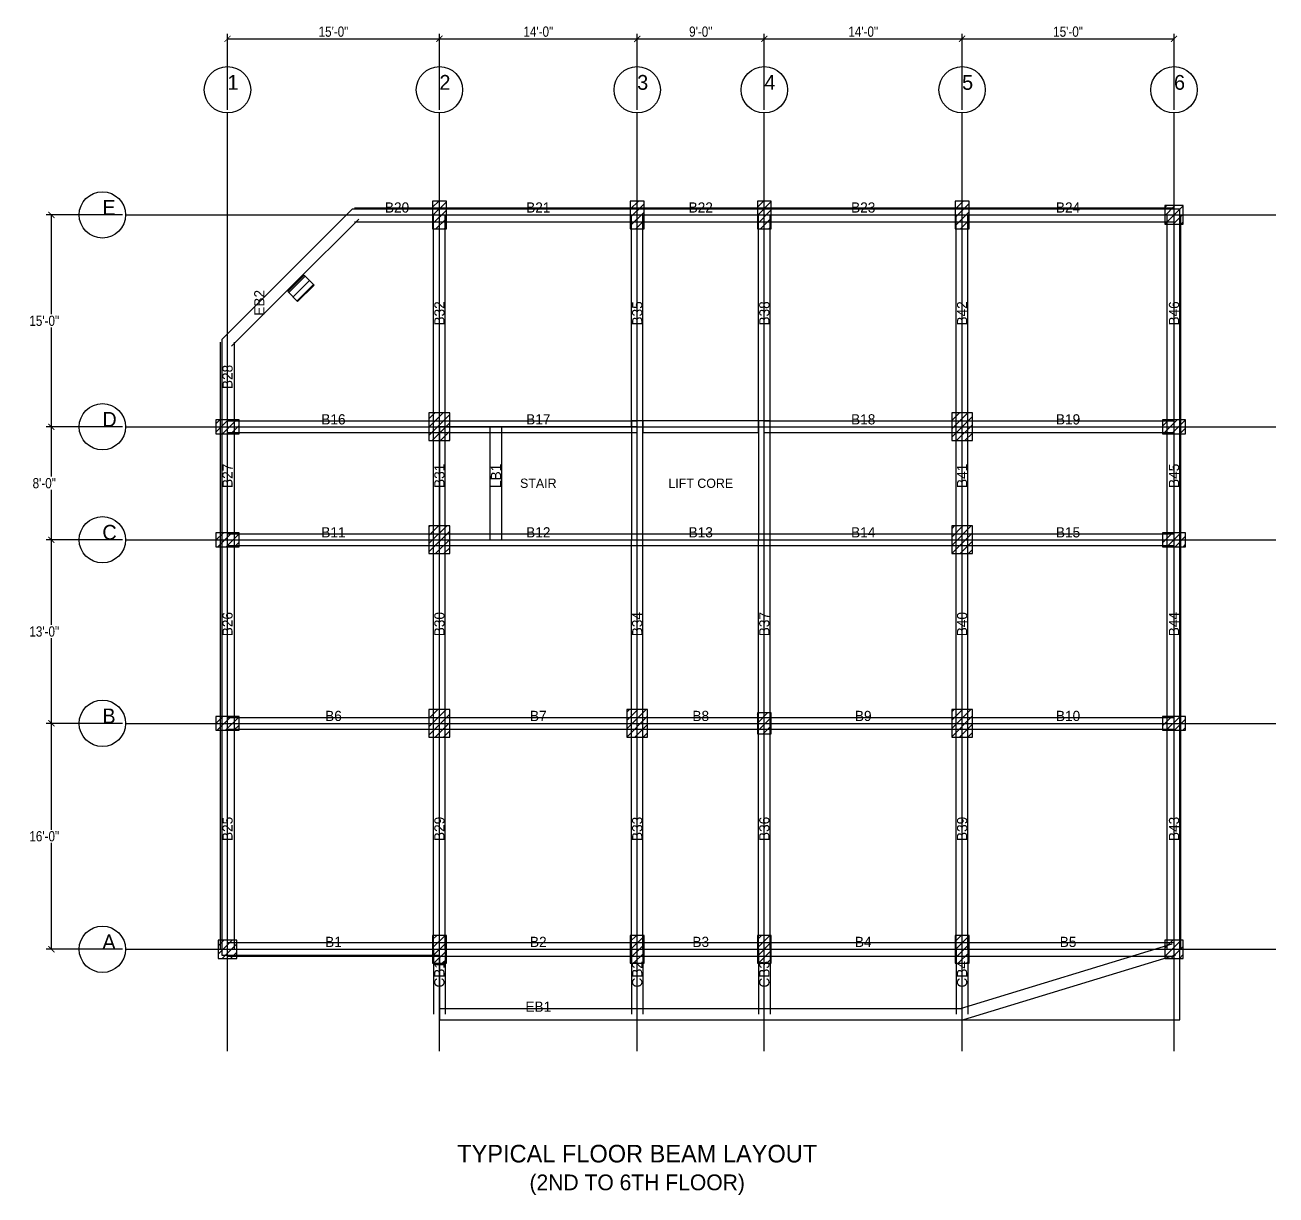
# Model space of a CAD drawing. Extents: x -4369 to 1422622, y -1410602 to 19948.
# Drawn here: x 1395631 to 1422622, y -605302 to -580052 of the extents above; entities that cross this region are included whole.
import ezdxf
from ezdxf.enums import TextEntityAlignment as Align

# ---------------------------------------------------------------- set-up
doc = ezdxf.new("R2010")
doc.units = 0
for name, color, linetype in [('Beam Line', 4, 'Continuous'), ('Column', 1, 'Continuous'), ('Grid', 8, 'Continuous'), ('Grid Circle', 8, 'Continuous'), ('Hatch', 9, 'Continuous'), ('Inches Dimension', 6, 'Continuous'), ('Slab', 5, 'Continuous'), ('Text-1', 7, 'Continuous'), ('Wall', 1, 'Continuous')]:
    doc.layers.add(name, color=color, linetype=linetype)
doc.styles.add('OpenSansCondensed-Light', font='OpenSansCondensed-Light.ttf')
doc.dimstyles.new('EZDXF', dxfattribs={"dimtxt": 0.25, "dimasz": 0.175, "dimexe": 0.375, "dimexo": 0.125, "dimgap": 0.1, "dimtad": 1, "dimlfac": 100, "dimzin": 12, "dimdsep": 46, "dimtxsty": 'OpenSansCondensed-Light', "dimblk": 'ARCHTICK', "dimcen": 2.5, "dimazin": 3, "dimtfac": 0.5, "dimtmove": 2, "dimatfit": 3})

# ---------------------------------------------------------------- blocks, each defined once
blk = doc.blocks.new('GRID_BUBBLE')
at = {"layer": 'Grid Circle'}
blk.add_circle((0, 0), 500, dxfattribs=at)
at = {"layer": 'Text-1'}
blk.add_attdef('GRID', (0, 0), '', height=320, dxfattribs=at)
blk = doc.blocks.new('_ARCHTICK')
at = {"color": 0, "linetype": 'BYBLOCK', "const_width": 0.15}
blk.add_lwpolyline([(-0.5, -0.5), (0.5, 0.5)], dxfattribs=at)

msp = doc.modelspace()

# ---------------------------------------------------------------- hatches: boundary and pattern name
at = {"layer": 'Hatch'}
h = msp.add_hatch(dxfattribs=at)
h.set_pattern_fill('ANSI31', scale=40)
h.paths.add_polyline_path([(1404422, -584450.4), (1404722, -584450.4), (1404722, -583850.4), (1404422, -583850.4)])
h = msp.add_hatch(dxfattribs=at)
h.set_pattern_fill('ANSI31', scale=40)
h.paths.add_polyline_path([(1408689.2, -584450.4), (1408989.2, -584450.4), (1408989.2, -583850.4), (1408689.2, -583850.4)])
h = msp.add_hatch(dxfattribs=at)
h.set_pattern_fill('ANSI31', scale=40)
h.paths.add_polyline_path([(1411432.4, -584450.4), (1411732.4, -584450.4), (1411732.4, -583850.4), (1411432.4, -583850.4)])
h = msp.add_hatch(dxfattribs=at)
h.set_pattern_fill('ANSI31', scale=40)
h.paths.add_polyline_path([(1415699.6, -584450.4), (1415999.6, -584450.4), (1415999.6, -583850.4), (1415699.6, -583850.4)])
h = msp.add_hatch(dxfattribs=at)
h.set_pattern_fill('ANSI31', scale=40)
h.paths.add_polyline_path([(1420221.6, -584350.4), (1420621.6, -584350.4), (1420621.6, -583950.4), (1420221.6, -583950.4)])
h = msp.add_hatch(dxfattribs=at)
h.set_pattern_fill('ANSI31', scale=40)
h.paths.add_polyline_path([(1401513, -586017), (1401866.6, -585663.4), (1401654.4, -585451.3), (1401300.9, -585804.8)])
h = msp.add_hatch(dxfattribs=at)
h.set_pattern_fill('ANSI31', scale=40)
h.paths.add_polyline_path([(1399750, -588872.4), (1400250, -588872.4), (1400250, -588572.4), (1399750, -588572.4)])
h = msp.add_hatch(dxfattribs=at)
h.set_pattern_fill('ANSI31', scale=40)
h.paths.add_polyline_path([(1404347, -589022.4), (1404797, -589022.4), (1404797, -588422.4), (1404347, -588422.4)])
h = msp.add_hatch(dxfattribs=at)
h.set_pattern_fill('ANSI31', scale=40)
h.paths.add_polyline_path([(1415624.6, -589022.4), (1416074.6, -589022.4), (1416074.6, -588422.4), (1415624.6, -588422.4)])
h = msp.add_hatch(dxfattribs=at)
h.set_pattern_fill('ANSI31', scale=40)
h.paths.add_polyline_path([(1420171.6, -588872.4), (1420671.6, -588872.4), (1420671.6, -588572.4), (1420171.6, -588572.4)])
h = msp.add_hatch(dxfattribs=at)
h.set_pattern_fill('ANSI31', scale=40)
h.paths.add_polyline_path([(1399750, -591310.8), (1400250, -591310.8), (1400250, -591010.8), (1399750, -591010.8)])
h = msp.add_hatch(dxfattribs=at)
h.set_pattern_fill('ANSI31', scale=40)
h.paths.add_polyline_path([(1404347, -591460.8), (1404797, -591460.8), (1404797, -590860.8), (1404347, -590860.8)])
h = msp.add_hatch(dxfattribs=at)
h.set_pattern_fill('ANSI31', scale=40)
h.paths.add_polyline_path([(1415624.6, -591460.8), (1416074.6, -591460.8), (1416074.6, -590860.8), (1415624.6, -590860.8)])
h = msp.add_hatch(dxfattribs=at)
h.set_pattern_fill('ANSI31', scale=40)
h.paths.add_polyline_path([(1420171.6, -591310.8), (1420671.6, -591310.8), (1420671.6, -591010.8), (1420171.6, -591010.8)])
h = msp.add_hatch(dxfattribs=at)
h.set_pattern_fill('ANSI31', scale=40)
h.paths.add_polyline_path([(1404347, -595423.2), (1404797, -595423.2), (1404797, -594823.2), (1404347, -594823.2)])
h = msp.add_hatch(dxfattribs=at)
h.set_pattern_fill('ANSI31', scale=40)
h.paths.add_polyline_path([(1408614.2, -595423.2), (1409064.2, -595423.2), (1409064.2, -594823.2), (1408614.2, -594823.2)])
h = msp.add_hatch(dxfattribs=at)
h.set_pattern_fill('ANSI31', scale=40)
h.paths.add_polyline_path([(1415624.6, -595423.2), (1416074.6, -595423.2), (1416074.6, -594823.2), (1415624.6, -594823.2)])
h = msp.add_hatch(dxfattribs=at)
h.set_pattern_fill('ANSI31', scale=40)
h.paths.add_polyline_path([(1399750, -595273.2), (1400250, -595273.2), (1400250, -594973.2), (1399750, -594973.2)])
h = msp.add_hatch(dxfattribs=at)
h.set_pattern_fill('ANSI31', scale=40)
h.paths.add_polyline_path([(1411432.4, -595348.2), (1411732.4, -595348.2), (1411732.4, -594898.2), (1411432.4, -594898.2)])
h = msp.add_hatch(dxfattribs=at)
h.set_pattern_fill('ANSI31', scale=40)
h.paths.add_polyline_path([(1420171.6, -595273.2), (1420671.6, -595273.2), (1420671.6, -594973.2), (1420171.6, -594973.2)])
h = msp.add_hatch(dxfattribs=at)
h.set_pattern_fill('ANSI31', scale=40)
h.paths.add_polyline_path([(1404422, -600300), (1404722, -600300), (1404722, -599700), (1404422, -599700)])
h = msp.add_hatch(dxfattribs=at)
h.set_pattern_fill('ANSI31', scale=40)
h.paths.add_polyline_path([(1408689.2, -600300), (1408989.2, -600300), (1408989.2, -599700), (1408689.2, -599700)])
h = msp.add_hatch(dxfattribs=at)
h.set_pattern_fill('ANSI31', scale=40)
h.paths.add_polyline_path([(1411432.4, -600300), (1411732.4, -600300), (1411732.4, -599700), (1411432.4, -599700)])
h = msp.add_hatch(dxfattribs=at)
h.set_pattern_fill('ANSI31', scale=40)
h.paths.add_polyline_path([(1415699.6, -600300), (1415999.6, -600300), (1415999.6, -599700), (1415699.6, -599700)])
h = msp.add_hatch(dxfattribs=at)
h.set_pattern_fill('ANSI31', scale=40)
h.paths.add_polyline_path([(1399800, -600200), (1400200, -600200), (1400200, -599800), (1399800, -599800)])
h = msp.add_hatch(dxfattribs=at)
h.set_pattern_fill('ANSI31', scale=40)
h.paths.add_polyline_path([(1420221.6, -600200), (1420621.6, -600200), (1420621.6, -599800), (1420221.6, -599800)])

# ---------------------------------------------------------------- linework, layer by layer
at = {"layer": 'Beam Line'}
for p, q in [((1401283.2, -585433.6), (1402654.8, -584062)), ((1402743.2, -584000.4), (1404572, -584000.4)), ((1404572, -584000.4), (1408839.2, -584000.4)), ((1408839.2, -584000.4), (1411582.4, -584000.4)), ((1411582.4, -584000.4), (1415849.6, -584000.4)), ((1415849.6, -584000.4), (1420421.6, -584000.4)), ((1401460, -585610.4), (1402831.6, -584238.8)), ((1402743.2, -584300.4), (1404572, -584300.4)), ((1404447, -588722.4), (1404447, -584150.4)), ((1404572, -584300.4), (1408839.2, -584300.4)), ((1404697, -588722.4), (1404697, -584150.4)), ((1408714.2, -588722.4), (1408714.2, -584150.4)), ((1408839.2, -584300.4), (1411582.4, -584300.4)), ((1408964.2, -588722.4), (1408964.2, -584150.4)), ((1411457.4, -588722.4), (1411457.4, -584150.4)), ((1411582.4, -584300.4), (1415849.6, -584300.4)), ((1411707.4, -588722.4), (1411707.4, -584150.4)), ((1415724.6, -588722.4), (1415724.6, -584150.4)), ((1415849.6, -584300.4), (1420421.6, -584300.4)), ((1415974.6, -588722.4), (1415974.6, -584150.4)), ((1420271.6, -588722.4), (1420271.6, -584150.4)), ((1420571.6, -588722.4), (1420571.6, -584150.4)), ((1399911.6, -586805.2), (1401283.2, -585433.6)), ((1400088.4, -586982), (1401460, -585610.4)), ((1399850, -588722.4), (1399850, -586893.6)), ((1400150, -588722.4), (1400150, -586893.6)), ((1400000, -588597.4), (1404572, -588597.4)), ((1404572, -588597.4), (1408839.2, -588597.4)), ((1411582.4, -588597.4), (1415849.6, -588597.4)), ((1415849.6, -588597.4), (1420421.6, -588597.4)), ((1399850, -591160.8), (1399850, -588722.4)), ((1400000, -588847.4), (1404572, -588847.4)), ((1400150, -591160.8), (1400150, -588722.4)), ((1404447, -591160.8), (1404447, -588722.4)), ((1404572, -588847.4), (1408839.2, -588847.4)), ((1404697, -591160.8), (1404697, -588722.4)), ((1405666.2, -591160.8), (1405666.2, -588722.4)), ((1405916.2, -591160.8), (1405916.2, -588722.4)), ((1411582.4, -588847.4), (1415849.6, -588847.4)), ((1415724.6, -591160.8), (1415724.6, -588722.4)), ((1415849.6, -588847.4), (1420421.6, -588847.4)), ((1415974.6, -591160.8), (1415974.6, -588722.4)), ((1420271.6, -591160.8), (1420271.6, -588722.4)), ((1420571.6, -591160.8), (1420571.6, -588722.4)), ((1400000, -591035.8), (1404572, -591035.8)), ((1404572, -591035.8), (1408839.2, -591035.8)), ((1408839.2, -591035.8), (1411582.4, -591035.8)), ((1411582.4, -591035.8), (1415849.6, -591035.8)), ((1415849.6, -591035.8), (1420421.6, -591035.8)), ((1399850, -595123.2), (1399850, -591160.8)), ((1400000, -591285.8), (1404572, -591285.8)), ((1400150, -595123.2), (1400150, -591160.8)), ((1404447, -595123.2), (1404447, -591160.8)), ((1404572, -591285.8), (1408839.2, -591285.8)), ((1404697, -595123.2), (1404697, -591160.8)), ((1408714.2, -595123.2), (1408714.2, -591160.8)), ((1408839.2, -591285.8), (1411582.4, -591285.8)), ((1408964.2, -595123.2), (1408964.2, -591160.8)), ((1411457.4, -595123.2), (1411457.4, -591160.8)), ((1411582.4, -591285.8), (1415849.6, -591285.8)), ((1411707.4, -595123.2), (1411707.4, -591160.8)), ((1415724.6, -595123.2), (1415724.6, -591160.8)), ((1415849.6, -591285.8), (1420421.6, -591285.8)), ((1415974.6, -595123.2), (1415974.6, -591160.8)), ((1420271.6, -595123.2), (1420271.6, -591160.8)), ((1420571.6, -595123.2), (1420571.6, -591160.8)), ((1399850, -600000), (1399850, -595123.2)), ((1400000, -594998.2), (1404572, -594998.2)), ((1400150, -600000), (1400150, -595123.2)), ((1404447, -600000), (1404447, -595123.2)), ((1404572, -594998.2), (1408839.2, -594998.2)), ((1404697, -600000), (1404697, -595123.2)), ((1408714.2, -600000), (1408714.2, -595123.2)), ((1408839.2, -594998.2), (1411582.4, -594998.2)), ((1408964.2, -600000), (1408964.2, -595123.2)), ((1411457.4, -600000), (1411457.4, -595123.2)), ((1411582.4, -594998.2), (1415849.6, -594998.2)), ((1411707.4, -600000), (1411707.4, -595123.2)), ((1415724.6, -600000), (1415724.6, -595123.2)), ((1415849.6, -594998.2), (1420421.6, -594998.2)), ((1415974.6, -600000), (1415974.6, -595123.2)), ((1420271.6, -600000), (1420271.6, -595123.2)), ((1420571.6, -600000), (1420571.6, -595123.2)), ((1400000, -595248.2), (1404572, -595248.2)), ((1404572, -595248.2), (1408839.2, -595248.2)), ((1408839.2, -595248.2), (1411582.4, -595248.2)), ((1411582.4, -595248.2), (1415849.6, -595248.2)), ((1415849.6, -595248.2), (1420421.6, -595248.2)), ((1400000, -599850), (1404572, -599850)), ((1404572, -599850), (1408839.2, -599850)), ((1408839.2, -599850), (1411582.4, -599850)), ((1411582.4, -599850), (1415849.6, -599850)), ((1415813, -601279.5), (1420385, -599880.5)), ((1415849.6, -599850), (1420421.6, -599850)), ((1400000, -600150), (1404572, -600150)), ((1404447, -600000), (1404447, -601399)), ((1404572, -600150), (1408839.2, -600150)), ((1404697, -600000), (1404697, -601399)), ((1408714.2, -600000), (1408714.2, -601399)), ((1408839.2, -600150), (1411582.4, -600150)), ((1408964.2, -600000), (1408964.2, -601399)), ((1411457.4, -600000), (1411457.4, -601399)), ((1411582.4, -600150), (1415849.6, -600150)), ((1411707.4, -600000), (1411707.4, -601399)), ((1415724.6, -600000), (1415724.6, -601399)), ((1415849.6, -600150), (1420421.6, -600150)), ((1415886.2, -601518.5), (1420458.2, -600119.5)), ((1415974.6, -600000), (1415974.6, -601399)), ((1404572, -601274), (1408839.2, -601274)), ((1408839.2, -601274), (1411582.4, -601274)), ((1411582.4, -601274), (1415849.6, -601274)), ((1404572, -601524), (1408839.2, -601524)), ((1408839.2, -601524), (1411582.4, -601524)), ((1411582.4, -601524), (1415849.6, -601524))]:
    msp.add_line(p, q, dxfattribs=at)
at = {"layer": 'Column'}
for points in [[(1404422, -584450.4), (1404722, -584450.4), (1404722, -583850.4), (1404422, -583850.4)], [(1408689.2, -584450.4), (1408989.2, -584450.4), (1408989.2, -583850.4), (1408689.2, -583850.4)], [(1411432.4, -584450.4), (1411732.4, -584450.4), (1411732.4, -583850.4), (1411432.4, -583850.4)], [(1415699.6, -584450.4), (1415999.6, -584450.4), (1415999.6, -583850.4), (1415699.6, -583850.4)], [(1420221.6, -584350.4), (1420621.6, -584350.4), (1420621.6, -583950.4), (1420221.6, -583950.4)], [(1401513, -586017), (1401866.6, -585663.4), (1401654.4, -585451.3), (1401300.9, -585804.8)], [(1399750, -588872.4), (1400250, -588872.4), (1400250, -588572.4), (1399750, -588572.4)], [(1404347, -589022.4), (1404797, -589022.4), (1404797, -588422.4), (1404347, -588422.4)], [(1415624.6, -589022.4), (1416074.6, -589022.4), (1416074.6, -588422.4), (1415624.6, -588422.4)], [(1420171.6, -588872.4), (1420671.6, -588872.4), (1420671.6, -588572.4), (1420171.6, -588572.4)], [(1399750, -591310.8), (1400250, -591310.8), (1400250, -591010.8), (1399750, -591010.8)], [(1404347, -591460.8), (1404797, -591460.8), (1404797, -590860.8), (1404347, -590860.8)], [(1415624.6, -591460.8), (1416074.6, -591460.8), (1416074.6, -590860.8), (1415624.6, -590860.8)], [(1420171.6, -591310.8), (1420671.6, -591310.8), (1420671.6, -591010.8), (1420171.6, -591010.8)], [(1404347, -595423.2), (1404797, -595423.2), (1404797, -594823.2), (1404347, -594823.2)], [(1408614.2, -595423.2), (1409064.2, -595423.2), (1409064.2, -594823.2), (1408614.2, -594823.2)], [(1415624.6, -595423.2), (1416074.6, -595423.2), (1416074.6, -594823.2), (1415624.6, -594823.2)], [(1399750, -595273.2), (1400250, -595273.2), (1400250, -594973.2), (1399750, -594973.2)], [(1411432.4, -595348.2), (1411732.4, -595348.2), (1411732.4, -594898.2), (1411432.4, -594898.2)], [(1420171.6, -595273.2), (1420671.6, -595273.2), (1420671.6, -594973.2), (1420171.6, -594973.2)], [(1404422, -600300), (1404722, -600300), (1404722, -599700), (1404422, -599700)], [(1408689.2, -600300), (1408989.2, -600300), (1408989.2, -599700), (1408689.2, -599700)], [(1411432.4, -600300), (1411732.4, -600300), (1411732.4, -599700), (1411432.4, -599700)], [(1415699.6, -600300), (1415999.6, -600300), (1415999.6, -599700), (1415699.6, -599700)], [(1399800, -600200), (1400200, -600200), (1400200, -599800), (1399800, -599800)], [(1420221.6, -600200), (1420621.6, -600200), (1420621.6, -599800), (1420221.6, -599800)]]:
    msp.add_lwpolyline(points, close=True, dxfattribs=at)
at = {"layer": 'Grid'}
for p, q in [((1400000, -602200), (1400000, -581950.4)), ((1404572, -602200), (1404572, -581950.4)), ((1408839.2, -602200), (1408839.2, -581950.4)), ((1411582.4, -602200), (1411582.4, -581950.4)), ((1415849.6, -602200), (1415849.6, -581950.4)), ((1420421.6, -602200), (1420421.6, -581950.4)), ((1397800, -584150.4), (1422621.6, -584150.4)), ((1397800, -588722.4), (1422621.6, -588722.4)), ((1397800, -591160.8), (1422621.6, -591160.8)), ((1397800, -595123.2), (1422621.6, -595123.2)), ((1397800, -600000), (1422621.6, -600000))]:
    msp.add_line(p, q, dxfattribs=at)
at = {"layer": 'Slab'}
for points in [[(1399875, -600125), (1404572, -600125), (1404572, -601524), (1420546.6, -601524), (1420546.6, -584025.4), (1402691.4, -584025.4), (1399875, -586841.8)], [(1404572, -591160.8), (1408839.2, -591160.8), (1408839.2, -588722.4), (1404572, -588722.4)]]:
    msp.add_lwpolyline(points, close=True, dxfattribs=at)
at = {"layer": 'Wall'}
for points in [[(1408714.2, -591160.8), (1408964.2, -591160.8), (1408964.2, -588597.4), (1408714.2, -588597.4)], [(1408964.2, -588847.4), (1411457.4, -588847.4), (1411457.4, -588597.4), (1408964.2, -588597.4)], [(1411457.4, -591160.8), (1411707.4, -591160.8), (1411707.4, -588597.4), (1411457.4, -588597.4)]]:
    msp.add_lwpolyline(points, close=True, dxfattribs=at)

# ---------------------------------------------------------------- block references
at = {"layer": 'Grid Circle'}
for p, values in [((1400000, -581450.4), {'GRID': '1'}), ((1404572, -581450.4), {'GRID': '2'}), ((1408839.2, -581450.4), {'GRID': '3'}), ((1411582.4, -581450.4), {'GRID': '4'}), ((1415849.6, -581450.4), {'GRID': '5'}), ((1420421.6, -581450.4), {'GRID': '6'}), ((1397300, -584150.4), {'GRID': 'E'}), ((1397300, -588722.4), {'GRID': 'D'}), ((1397300, -591160.8), {'GRID': 'C'}), ((1397300, -595123.2), {'GRID': 'B'}), ((1397300, -600000), {'GRID': 'A'})]:
    msp.add_blockref('GRID_BUBBLE', p, dxfattribs=at).add_auto_attribs(values)

# ---------------------------------------------------------------- texts
at = {"layer": 'Text-1'}
for s, height, p in [('B20', 220, (1403657.6, -583990.4)), ('B21', 220, (1406705.6, -583990.4)), ('B22', 220, (1410210.8, -583990.4)), ('B23', 220, (1413716, -583990.4)), ('B24', 220, (1418135.6, -583990.4)), ('B16', 220, (1402286, -588562.4)), ('B17', 220, (1406705.6, -588562.4)), ('B18', 220, (1413716, -588562.4)), ('B19', 220, (1418135.6, -588562.4)), ('STAIR', 200, (1406705.6, -589941.6)), ('LIFT CORE', 200, (1410210.8, -589941.6)), ('B11', 220, (1402286, -591000.8)), ('B12', 220, (1406705.6, -591000.8)), ('B13', 220, (1410210.8, -591000.8)), ('B14', 220, (1413716, -591000.8)), ('B15', 220, (1418135.6, -591000.8)), ('B6', 220, (1402286, -594963.2)), ('B7', 220, (1406705.6, -594963.2)), ('B8', 220, (1410210.8, -594963.2)), ('B9', 220, (1413716, -594963.2)), ('B10', 220, (1418135.6, -594963.2)), ('B1', 220, (1402286, -599840)), ('B2', 220, (1406705.6, -599840)), ('B3', 220, (1410210.8, -599840)), ('B4', 220, (1413716, -599840)), ('B5', 220, (1418135.6, -599840)), ('EB1', 220, (1406705.6, -601239))]:
    msp.add_text(s, height=height, dxfattribs=at).set_placement(p, align=Align.MIDDLE_CENTER)
for s, p in [('EB2', (1400685.8, -586047.8)), ('B32', (1404572, -586276.4)), ('B35', (1408839.2, -586276.4)), ('B38', (1411582.4, -586276.4)), ('B42', (1415849.6, -586276.4)), ('B46', (1420421.6, -586276.4)), ('B28', (1400000, -587648)), ('B27', (1400000, -589781.6)), ('B31', (1404572, -589781.6)), ('LB1', (1405791.2, -589781.6)), ('B41', (1415849.6, -589781.6)), ('B45', (1420421.6, -589781.6)), ('B26', (1400000, -592982)), ('B30', (1404572, -592982)), ('B34', (1408839.2, -592982)), ('B37', (1411582.4, -592982)), ('B40', (1415849.6, -592982)), ('B44', (1420421.6, -592982)), ('B25', (1400000, -597401.6)), ('B29', (1404572, -597401.6)), ('B33', (1408839.2, -597401.6)), ('B36', (1411582.4, -597401.6)), ('B39', (1415849.6, -597401.6)), ('B43', (1420421.6, -597401.6)), ('CB4', (1415849.6, -600539.5)), ('CB1', (1404572, -600539.5)), ('CB2', (1408839.2, -600539.5)), ('CB3', (1411582.4, -600539.5))]:
    msp.add_text(s, height=220, rotation=90, dxfattribs=at).set_placement(p, align=Align.MIDDLE_CENTER)
for s, height, p in [('TYPICAL FLOOR BEAM LAYOUT', 380, (1408839.2, -604600)), ('(2ND TO 6TH FLOOR)', 340, (1408839.2, -605200))]:
    msp.add_text(s, height=height, dxfattribs=at).set_placement(p, align=Align.CENTER)

# ---------------------------------------------------------------- dimensions: what is measured, and where the dimension line sits
at = {"layer": 'Inches Dimension'}
for base, p1, p2, text in [((1400000, -580350.4), (1400000, -581950.4), (1404572, -581950.4), '15\'-0"'), ((1404572, -580350.4), (1404572, -581950.4), (1408839.2, -581950.4), '14\'-0"'), ((1408839.2, -580350.4), (1408839.2, -581950.4), (1411582.4, -581950.4), '9\'-0"'), ((1411582.4, -580350.4), (1411582.4, -581950.4), (1415849.6, -581950.4), '14\'-0"'), ((1415849.6, -580350.4), (1415849.6, -581950.4), (1420421.6, -581950.4), '15\'-0"')]:
    msp.add_linear_dim(base=base, p1=p1, p2=p2, text=text, dimstyle='EZDXF', override={"dimtxt": 220, "dimasz": 132, "dimexe": 110, "dimexo": 66, "dimgap": 44, "dimtad": 1, "dimtih": 1, "dimtoh": 1, "dimdec": 0, "dimlfac": 1}, dxfattribs=at).render()
for base, p1, p2, text in [((1396200, -588722.4), (1397800, -588722.4), (1397800, -584150.4), '15\'-0"'), ((1396200, -591160.8), (1397800, -591160.8), (1397800, -588722.4), '8\'-0"'), ((1396200, -595123.2), (1397800, -595123.2), (1397800, -591160.8), '13\'-0"'), ((1396200, -600000), (1397800, -600000), (1397800, -595123.2), '16\'-0"')]:
    msp.add_linear_dim(base=base, p1=p1, p2=p2, angle=90, text=text, dimstyle='EZDXF', override={"dimtxt": 220, "dimasz": 132, "dimexe": 110, "dimexo": 66, "dimgap": 44, "dimtad": 1, "dimtih": 1, "dimtoh": 1, "dimdec": 0, "dimlfac": 1}, dxfattribs=at).render()

doc.saveas('drawing.dxf')
